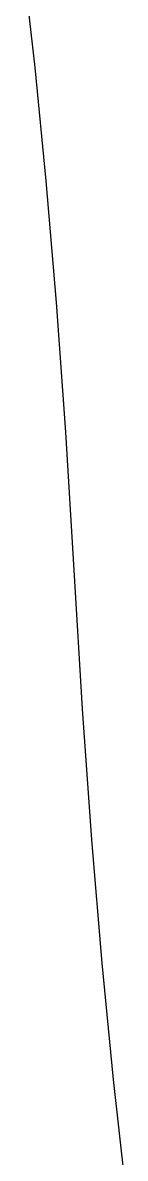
# Model space of a CAD drawing. Extents: x 39624947 to 39626627, y 3418539 to 3418836.
# Drawn here: x 39626532.33 to 39626532.777, y 3418677.841 to 3418682.795 of the extents above; entities that cross this region are included whole.
import ezdxf

# ---------------------------------------------------------------- set-up
doc = ezdxf.new("R2010")
doc.units = 0
doc.layers.get('0').update_dxf_attribs({"linetype": 'CONTINUOUS'})
doc.layers.add('PUB_WALL', color=9, linetype='CONTINUOUS')

# ---------------------------------------------------------------- blocks, each defined once
blk = doc.blocks.new('333377777')
at = {"layer": 'PUB_WALL', "color": 252, "ltscale": 0.01}
for p, q in [((39623280.4168, 3417487.2823, 42), (39623280.4696, 3417486.8237, 42)), ((39623280.4696, 3417486.8237, 42), (39623280.5183, 3417486.3293, 42)), ((39623280.5183, 3417486.3293, 42), (39623280.563, 3417485.7989, 42)), ((39623280.563, 3417485.7989, 42), (39623280.6036, 3417485.2326, 42)), ((39623280.6036, 3417485.2326, 42), (39623280.6402, 3417484.6304, 42)), ((39623280.6402, 3417484.6304, 42), (39623280.6767, 3417484.0265, 42)), ((39623280.6767, 3417484.0265, 42), (39623280.7174, 3417483.455, 42)), ((39623280.7174, 3417483.455, 42), (39623280.7622, 3417482.9158, 42)), ((39623280.7622, 3417482.9158, 42), (39623280.8112, 3417482.4091, 42)), ((39623280.8112, 3417482.4091, 42), (39623280.8642, 3417481.9347, 42))]:
    blk.add_line(p, q, dxfattribs=at)

msp = doc.modelspace()

# ---------------------------------------------------------------- block references
at = {"linetype": 'Continuous'}
msp.add_blockref('333377777', (3251.9127, 1195.7759), dxfattribs=at)

doc.saveas('drawing.dxf')
